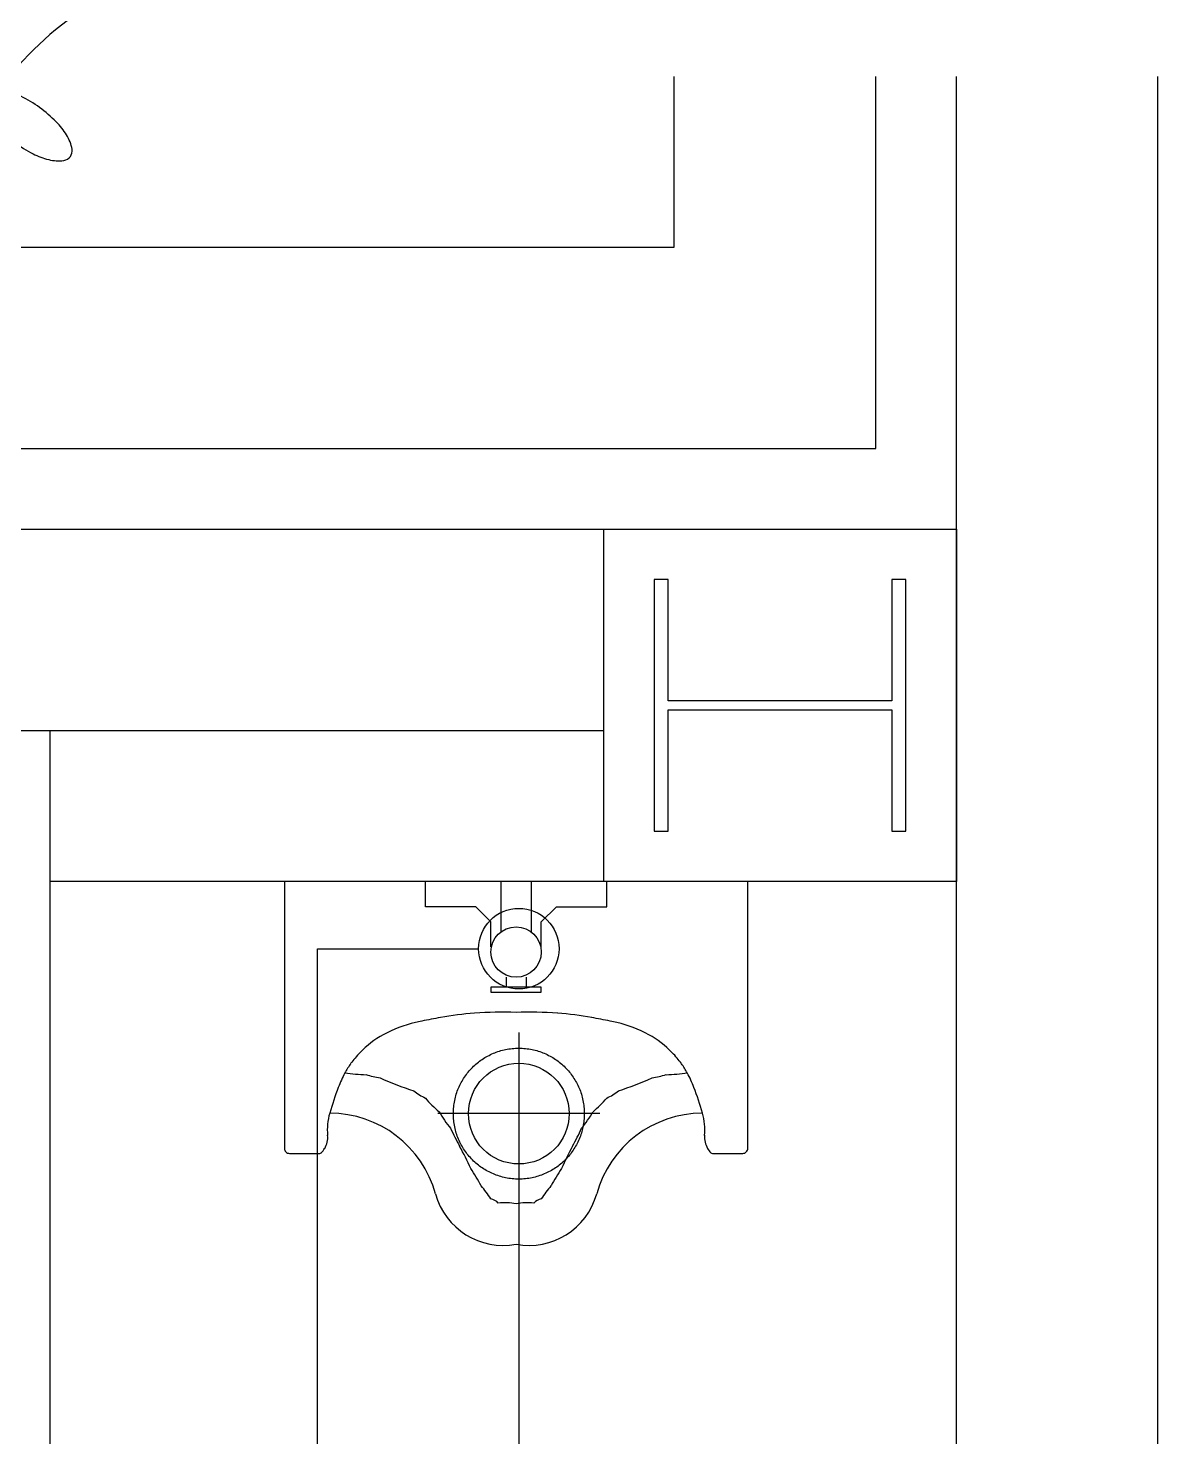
# Model space of a CAD drawing. Header units: millimetres. Extents: x 83956 to 461956, y 36707 to 125807.
# Drawn here: x 287509 to 288630, y 95025 to 96424 of the extents above; entities that cross this region are included whole.
import ezdxf

# ---------------------------------------------------------------- set-up
doc = ezdxf.new("R2010")
doc.units = ezdxf.units.MM
doc.header["$LTSCALE"] = 100
doc.header["$MEASUREMENT"] = 0
doc.linetypes.add('CEN', pattern=[62, 60, -1, 0, -1])
doc.linetypes.add('CENTER', pattern=[50.8, 31.75, -6.35, 6.35, -6.35])
for name, color, linetype in [('2', 2, 'CONTINUOUS'), ('ARCH', 9, 'CONTINUOUS'), ('CEN', 1, 'CEN'), ('PIPE', 3, 'CONTINUOUS')]:
    doc.layers.add(name, color=color, linetype=linetype)

# ---------------------------------------------------------------- blocks, each defined once
blk = doc.blocks.new('S19')
at = {"layer": 'CEN'}
for p, q in [((0, -80.5), (0, 80.5)), ((80.5, 0), (-80.5, 0))]:
    blk.add_line(p, q, dxfattribs=at)
blk.add_circle((0, 0), 65, dxfattribs=at)
at = {"layer": 'PIPE'}
blk.add_circle((0, 0), 50, dxfattribs=at)
blk = doc.blocks.new('fa1')
at = {"layer": '2', "color": 6, "linetype": 'ByBlock'}
for p, q in [((340.4, 400.9), (289.3, 330.5)), ((340.4, 400.9), (324.8, 315.3)), ((549.9, -2.4), (444, 21.7)), ((68.2, 13.7), (132.5, 13.7)), ((68.2, -2.4), (549.9, -2.4)), ((549.9, -2.4), (444, -26.5)), ((68.2, -18.5), (132.5, -18.5)), ((340.4, -405.7), (324.8, -320.1)), ((340.4, -405.7), (289.3, -335.3))]:
    blk.add_line(p, q, dxfattribs=at)
at = {"layer": '2', "color": 2}
for p, q in [((-182.4, -64.3), (-182.4, 64.3)), ((-96.7, 64.3), (-96.7, -64.3))]:
    blk.add_line(p, q, dxfattribs=at)
at = {"layer": '2', "color": 1, "linetype": 'CENTER'}
blk.add_line((-257.8, 0), (42.9, 0), dxfattribs=at)
at = {"layer": '2', "color": 6}
for points in [[(340.4, 400.9, -0.073592), (281.2, 281, -0.084473), (199.6, 197.5, -0.106416), (97.2, 152.2, -0.051838), (60, 148.4, -0.129669)], [(184.2, 187.1, -0.036845), (179.1, 189.8, -0.054222), (166.1, 200, -0.041151), (151.8, 216.5, -0.041151), (140.4, 235.2, -0.054222), (134.6, 250.7, -0.09724), (133.8, 265.8, -0.203195), (137.7, 272.2, -0.203195), (144.9, 273.9, -0.09724), (159.1, 268.5, -0.054222), (172.1, 258.2, -0.041151), (186.3, 241.7, -0.041151)], [(186.3, 241.7, -0.041151), (197.7, 223.1, -0.054222), (203.5, 207.6, -0.041608), (204.6, 201.1, -0.203195)], [(223, 216, -0.050521), (230.1, 212.5, -0.054222), (243.1, 202.3, -0.041151), (257.4, 185.7, -0.041151), (268.7, 167.1, -0.054222), (274.5, 151.6, -0.09724), (275.4, 136.5, -0.203195), (271.5, 130.1, -0.203195), (264.2, 128.4, -0.09724), (250.1, 133.8, -0.054222), (237.1, 144.1, -0.041151), (222.8, 160.6, -0.041151)], [(222.8, 160.6, -0.041151), (211.5, 179.2, -0.054222), (205.7, 194.7, -0.041608), (204.6, 201.1, -0.203195)], [(100.6, 163.4, -0.00542), (95.1, 162.3, -0.051838), (60, 158.7, -0.051838)], [(104.4, 143.2, -0.004714), (99.3, 142.1, -0.051838), (59.9, 138.1, -0.051838)], [(239.2, -2.4, 0.084944), (243.9, 13.5, 0.054222), (244.2, 34.2, 0.041151), (239.3, 61, 0.041151), (230.1, 86.7, 0.054222), (219.5, 104.5, 0.09724), (205.5, 117.2, 0.203195), (196.2, 118.5, 0.203195), (188.9, 112.7, 0.09724), (183.1, 94.7, 0.054222), (182.8, 74, 0.041151), (187.7, 47.2, 0.041151)], [(187.7, 47.2, 0.041151), (196.9, 21.5, 0.054222), (207.5, 3.7, 0.041608), (212.9, -2.4, 0.203195)], [(186.5, -2.4, 0.084944), (181.8, -18.3, 0.054222), (181.6, -39, 0.041151), (186.4, -65.8, 0.041151), (195.6, -91.5, 0.054222), (206.2, -109.3, 0.09724), (220.2, -122, 0.203195), (229.5, -123.3, 0.203195), (236.9, -117.5, 0.09724), (242.7, -99.5, 0.054222), (242.9, -78.8, 0.041151), (238, -52, 0.041151)], [(238, -52, 0.041151), (228.8, -26.3, 0.054222), (218.3, -8.5, 0.041608), (212.9, -2.4, 0.203195)], [(223, -220.8, 0.050521), (230.1, -217.3, 0.054222), (243.1, -207.1, 0.041151), (257.4, -190.5, 0.041151), (268.7, -171.9, 0.054222), (274.5, -156.4, 0.09724), (275.4, -141.3, 0.203195), (271.5, -134.9, 0.203195), (264.2, -133.2, 0.09724), (250.1, -138.6, 0.054222), (237.1, -148.8, 0.041151), (222.8, -165.4, 0.041151)], [(104.4, -148, 0.004714), (99.3, -146.9, 0.051838), (59.9, -142.9, 0.051838)], [(340.4, -405.7, 0.073592), (281.2, -285.7, 0.084473), (199.6, -202.3, 0.106416), (97.2, -157, 0.051838), (60, -153.2, 0.129669)], [(100.6, -168.2, 0.00542), (95.1, -167.1, 0.051838), (60, -163.5, 0.051838)], [(222.8, -165.4, 0.041151), (211.5, -184, 0.054222), (205.7, -199.5, 0.041608), (204.6, -205.9, 0.203195)], [(184.2, -191.9, 0.036845), (179.1, -194.6, 0.054222), (166.1, -204.8, 0.041151), (151.8, -221.3, 0.041151), (140.4, -240, 0.054222), (134.6, -255.5, 0.09724), (133.8, -270.6, 0.203195), (137.7, -277, 0.203195), (144.9, -278.7, 0.09724), (159.1, -273.3, 0.054222), (172.1, -263, 0.041151), (186.3, -246.5, 0.041151)], [(186.3, -246.5, 0.041151), (197.7, -227.9, 0.054222), (203.5, -212.4, 0.041608), (204.6, -205.9, 0.203195)]]:
    blk.add_lwpolyline(points, format="xyb", dxfattribs=at)
at = {"layer": '2', "color": 2}
blk.add_lwpolyline([(-21.4, -192.9), (0, -192.9), (0, 192.9), (-21.4, 192.9)], close=True, dxfattribs=at)
for points in [[(-21.4, 171.4), (-75.6, 171.4, 0.214003), (-112.9, 154.7), (-148.3, 115, 0.183909), (-161, 81.7), (-161, 64.3)], [(-21.4, -171.4), (-75.6, -171.4, -0.214003), (-112.9, -154.7), (-148.3, -115, -0.183909), (-161, -81.7), (-161, -64.3)]]:
    blk.add_lwpolyline(points, format="xyb", dxfattribs=at)
at = {"layer": '2', "color": 1}
for points in [[(-51.4, 150, -0.233438), (-44.7, 146.7, -0.086803), (-35.8, 129.6, -0.044154), (-31.2, 108.9, -0.032668), (-29.3, 80.4, -0.032668), (-31.2, 51.8, -0.044154), (-35.8, 31.1, -0.086803), (-44.7, 14, -0.233438), (-51.4, 10.7, -0.233438), (-58.1, 14, -0.086803), (-67, 31.1, -0.044154), (-71.6, 51.8, -0.032668), (-73.5, 80.4, -0.032668), (-71.6, 108.9, -0.044154), (-67, 129.6, -0.086803), (-58.1, 146.7, -0.233438)], [(-51.4, -150, 0.233438), (-44.7, -146.7, 0.086803), (-35.8, -129.6, 0.044154), (-31.2, -108.9, 0.032668), (-29.3, -80.4, 0.032668), (-31.2, -51.8, 0.044154), (-35.8, -31.1, 0.086803), (-44.7, -14, 0.233438), (-51.4, -10.7, 0.233438), (-58.1, -14, 0.086803), (-67, -31.1, 0.044154), (-71.6, -51.8, 0.032668), (-73.5, -80.4, 0.032668), (-71.6, -108.9, 0.044154), (-67, -129.6, 0.086803), (-58.1, -146.7, 0.233438)]]:
    blk.add_lwpolyline(points, format="xyb", close=True, dxfattribs=at)
at = {"layer": '2', "color": 2}
blk.add_lwpolyline([(-96.7, 64.3, -0.414214), (-75.3, 42.9), (-75.3, -42.9, -0.414214), (-96.7, -64.3), (-182.4, -64.3, -0.414214), (-203.8, -42.9), (-203.8, 42.9, -0.414214), (-182.4, 64.3)], format="xyb", close=True, dxfattribs=at)
at = {"layer": '2', "color": 1}
blk.add_lwpolyline([(-75.3, -10.7), (-30, -10.7), (-30, 10.7), (-75.3, 10.7)], dxfattribs=at)

msp = doc.modelspace()

# ---------------------------------------------------------------- linework, layer by layer
at = {"layer": 'ARCH', "ltscale": 2}
for p, q in [((288150.1, 96206.3), (288150.1, 96375.6)), ((288350.1, 96006.3), (288350.1, 96375.6)), ((288430.1, 92426.4), (288430.1, 96375.6)), ((288630.1, 92426.4), (288630.1, 96375.6)), ((279722.9, 96206.3), (288150.1, 96206.3)), ((279722.9, 96006.3), (288350.1, 96006.3)), ((287280.1, 95926.4), (288430.1, 95926.4)), ((288080.1, 95926.4), (288430.1, 95926.4)), ((288080.1, 95576.4), (288080.1, 95926.4)), ((288430.1, 95926.4), (288430.1, 95576.4)), ((287280.1, 95726.4), (288080.1, 95726.4)), ((288080.1, 95576.4), (287530.1, 95576.4)), ((288430.1, 95576.4), (288080.1, 95576.4))]:
    msp.add_line(p, q, dxfattribs=at)
at = {"layer": 'ARCH', "linetype": 'ByBlock', "ltscale": 2}
for p, q in [((288350.1, 96006.4), (288350.1, 96375.6)), ((279722.9, 96006.4), (288350.1, 96006.4))]:
    msp.add_line(p, q, dxfattribs=at)
at = {"layer": 'ARCH'}
for p, q in [((288144.1, 95876.4), (288130.1, 95876.4)), ((288130.1, 95876.4), (288130.1, 95626.4)), ((288144.1, 95755.9), (288144.1, 95876.4)), ((288380.1, 95876.4), (288366.1, 95876.4)), ((288366.1, 95876.4), (288366.1, 95755.9)), ((288380.1, 95626.4), (288380.1, 95876.4)), ((288366.1, 95755.9), (288144.1, 95755.9)), ((288144.1, 95626.4), (288144.1, 95746.9)), ((288144.1, 95746.9), (288366.1, 95746.9)), ((288366.1, 95746.9), (288366.1, 95626.4)), ((287530.1, 95726.4), (287530.1, 94326.8)), ((288130.1, 95626.4), (288144.1, 95626.4)), ((288366.1, 95626.4), (288380.1, 95626.4)), ((287763.1, 95576.4), (287763.1, 95441.4)), ((287903.1, 95551.4), (287903.1, 95576.4)), ((287978.1, 95576.4), (287978.1, 95526.4)), ((288008.1, 95576.4), (288008.1, 95526.4)), ((288083.1, 95551.4), (288083.1, 95576.4)), ((288223.1, 95441.4), (288223.1, 95576.4)), ((287953.1, 95551.4), (287903.1, 95551.4)), ((287968.1, 95536.4), (287953.1, 95551.4)), ((288018.1, 95536.4), (288033.1, 95551.4)), ((288033.1, 95551.4), (288083.1, 95551.4)), ((287968.1, 95511.4), (287968.1, 95536.4)), ((288018.1, 95511.4), (288018.1, 95536.4)), ((287983.1, 95481.4), (287983.1, 95471.4)), ((288003.1, 95481.4), (288003.1, 95471.4)), ((287968.1, 95471.4), (287968.1, 95466.4)), ((288018.1, 95471.4), (287968.1, 95471.4)), ((287968.1, 95466.4), (288018.1, 95466.4)), ((288018.1, 95466.4), (288018.1, 95471.4)), ((287763.1, 95441.4), (287763.1, 95311.4)), ((288223.1, 95311.4), (288223.1, 95441.4)), ((287768.1, 95306.4), (287778.1, 95306.4)), ((287778.1, 95306.4), (287798.1, 95306.4)), ((288188.1, 95306.4), (288208.1, 95306.4)), ((288208.1, 95306.4), (288218.1, 95306.4))]:
    msp.add_line(p, q, dxfattribs=at)
msp.add_circle((287993.1, 95506.4), 25, dxfattribs=at)
for centre, radius, start, end in [((288208.5, 93893), 1575.4, 100.6246, 101.3099), ((287970.8, 95160.3), 285.9, 93.8141, 100.6246), ((287979.9, 95023.7), 422.9, 88.2147, 93.8141), ((288006.2, 95023.7), 422.9, 86.1859, 91.7853), ((288015.4, 95160.3), 285.9, 79.3754, 86.1859), ((287777.6, 93893), 1575.4, 78.6901, 79.3754), ((287906.4, 95341.5), 94.2, 118.6105, 136.4862), ((287922.3, 95312.4), 127.4, 103.2516, 118.6105), ((287938.1, 95245.3), 196.3, 101.3099, 103.2516), ((288048.1, 95245.3), 196.3, 76.7484, 78.6901), ((288063.9, 95312.4), 127.4, 61.3895, 76.7484), ((288079.7, 95341.5), 94.2, 43.5138, 61.3895), ((287926.7, 95322.2), 122.3, 136.4862, 143.1301), ((288059.4, 95322.2), 122.3, 36.8699, 43.5138), ((287927.3, 95330.4), 118.2, 151.7834, 159.444), ((287886.6, 95352.2), 72.1, 143.1301, 151.7834), ((287849, 95568.2), 183.7, 261.8699, 268.4784), ((287869.9, 95464), 83.4, 252.0591, 261.8699), ((288116.3, 95464), 83.4, 278.1301, 287.9409), ((288137.1, 95568.2), 183.7, 271.5216, 278.1301), ((288099.5, 95352.2), 72.1, 28.2166, 36.8699), ((288058.9, 95330.4), 118.2, 20.556, 28.2166), ((288139.5, 95250.9), 344.9, 159.444, 163.9272), ((287996.3, 95692.4), 340.4, 246.0375, 252.0591), ((287923.3, 95406.8), 49.7, 230.2446, 246.0375), ((288062.9, 95406.8), 49.7, 293.9625, 309.7554), ((287989.8, 95692.4), 340.4, 287.9409, 293.9625), ((287846.7, 95250.9), 344.9, 16.0728, 20.556), ((287984.2, 95429), 105.6, 219.8056, 230.2446), ((288001.9, 95429), 105.6, 309.7554, 320.1944), ((287865.5, 95329.8), 59.8, 163.9272, 185.2377), ((287808.1, 95237.4), 108.9, 15.3921, 90), ((288015.9, 95404.5), 114.3, 209.774, 219.8056), ((287970.2, 95404.5), 114.3, 320.1944, 330.226), ((288178.1, 95237.4), 108.9, 90, 164.6079), ((288120.6, 95329.8), 59.8, 354.7623, 16.0728), ((288108.2, 95411.6), 197.2, 204.0061, 209.774), ((287877.9, 95411.6), 197.2, 330.226, 335.9939), ((287784.4, 95322.4), 21.7, 329.491, 5.2377), ((287664.9, 95165.2), 310, 24.0061, 28.6056), ((288321.3, 95165.2), 310, 151.3944, 155.9939), ((288201.8, 95322.4), 21.7, 174.7623, 210.509), ((287768.1, 95311.4), 5, 180, 225), ((287768.1, 95311.4), 5, 225, 270), ((287798.1, 95308.7), 2.35, 270, 315), ((287784.4, 95322.3), 21.6, 315, 329.491), ((288201.7, 95322.3), 21.6, 210.509, 225), ((288188.1, 95308.7), 2.35, 225, 270), ((288218.1, 95311.4), 5, 270, 315), ((288218.1, 95311.4), 5, 315, 0), ((287760.8, 95166.5), 225.1, 28.6056, 33.6901), ((288225.4, 95166.5), 225.1, 146.3099, 151.3944), ((287845.9, 95179.9), 146.8, 33.6901, 39.9871), ((288140.2, 95179.9), 146.8, 140.0129, 146.3099), ((287980.3, 95284.8), 69.7, 195.3921, 280.5971), ((287965.5, 95248.7), 12.9, 39.9871, 78.6901), ((287982.3, 95202.3), 55.1, 78.6901, 97.125), ((288005.9, 95284.8), 69.7, 259.4029, 344.6079), ((288003.9, 95202.3), 55.1, 82.875, 101.3099), ((288020.6, 95248.7), 12.9, 101.3099, 140.0129)]:
    msp.add_arc(centre, radius, start, end, dxfattribs=at)
at = {"layer": 'PIPE'}
for p, q in [((287795.8, 94921), (287795.8, 95509.7)), ((287795.8, 95509.7), (287955.8, 95509.7))]:
    msp.add_line(p, q, dxfattribs=at)
at = {"layer": 'PIPE', "color": 4, "ltscale": 2}
msp.add_line((287995.8, 95345.9), (287995.8, 94859.4), dxfattribs=at)
at = {"layer": 'PIPE'}
msp.add_circle((287995.8, 95509.7), 40, dxfattribs=at)

# ---------------------------------------------------------------- block references
at = {"layer": 'PIPE', "xscale": -1, "rotation": 270}
msp.add_blockref('fa1', (287278.4, 96158.6), dxfattribs=at)
at = {"layer": 'PIPE', "rotation": 90}
msp.add_blockref('S19', (287995.8, 95345.9), dxfattribs=at)

doc.saveas('drawing.dxf')
